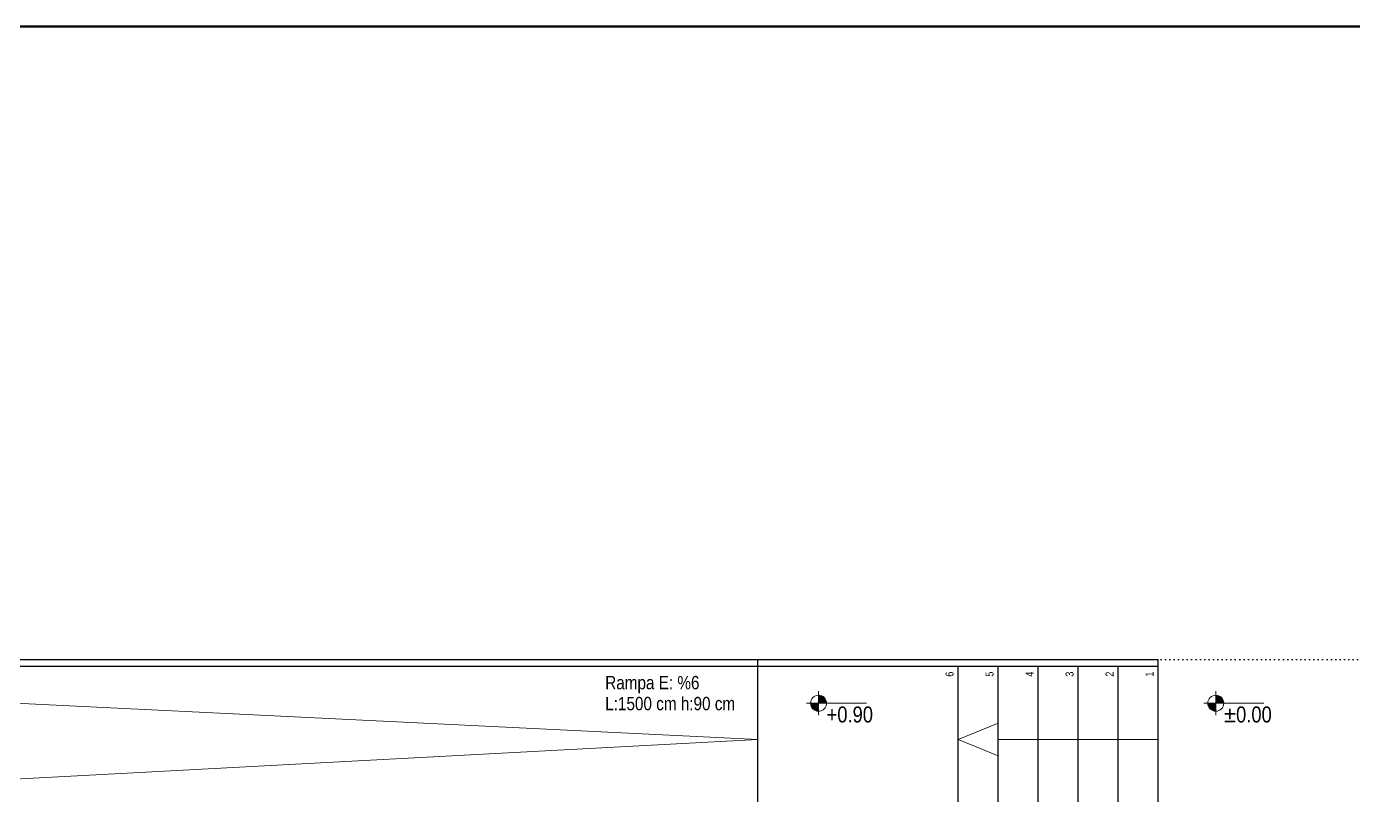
# Model space of a CAD drawing. Header units: millimetres. Extents: x 1852829 to 1882754, y -270850 to -231658.
# Drawn here: x 1857749 to 1858744, y -242070 to -241493 of the extents above; entities that cross this region are included whole.
import ezdxf

# ---------------------------------------------------------------- set-up
doc = ezdxf.new("R2010")
doc.units = ezdxf.units.MM
doc.linetypes.add('izdüşüm arka', pattern=[3.175, 0, -3.175])
for name, color, linetype, lineweight in [('a_duvar', 251, 'Continuous', 35), ('a_görünüş', 32, 'Continuous', 25), ('a_izdüşüm_arka', 251, 'izdüşüm arka', 30), ('a_not_kot', 251, 'Continuous', 13), ('a_not_misc', 144, 'Continuous', 5), ('a_not_text', 7, 'Continuous', 13), ('a_çerçeve_line', 7, 'Continuous', 50)]:
    doc.layers.add(name, color=color, linetype=linetype, lineweight=lineweight)
doc.styles.get("Standard").update_dxf_attribs({"font": 'ARIALN.TTF'})

# ---------------------------------------------------------------- blocks, each defined once
blk = doc.blocks.new('sembol_kot')
at = {"layer": 'a_not_kot'}
for points in [[(0, 10), (0, 0), (10, 0, 0.414214)], [(0, 0), (-10, 0, 0.414214), (0, -10)]]:
    blk.add_hatch(color=256, dxfattribs=at).paths.add_polyline_path(points)
for p, q in [((0, 15), (0, -15)), ((-15, 0), (60, 0))]:
    blk.add_line(p, q, dxfattribs=at)
blk.add_circle((0, 0), 10, dxfattribs=at)

msp = doc.modelspace()

# ---------------------------------------------------------------- linework, layer by layer
at = {"layer": 'a_görünüş', "color": 251}
for p, q in [((1857053.22, -241968.23), (1858597.71, -241968.23)), ((1857058.22, -241973.23), (1858597.71, -241973.23))]:
    msp.add_line(p, q, dxfattribs=at)
for points in [[(1858297.71, -242088.23), (1858297.71, -241968.23)], [(1858597.71, -242088.23), (1858597.71, -241968.23)], [(1858447.71, -242088.23), (1858447.71, -241973.23)], [(1858477.71, -242088.23), (1858477.71, -241973.23)], [(1858507.71, -242088.23), (1858507.71, -241973.23)], [(1858537.71, -242088.23), (1858537.71, -241973.23)], [(1858567.71, -242088.23), (1858567.71, -241973.23)]]:
    msp.add_lwpolyline(points, dxfattribs=at)
at = {"layer": 'a_izdüşüm_arka'}
msp.add_lwpolyline([(1857322.71, -242708.23), (1857173.17, -242708.23), (1857173.17, -242693.23), (1857173.17, -242688.23), (1857152.73, -242688.23), (1857152.73, -242108.23), (1857173.17, -242108.23), (1857173.17, -242088.23), (1857322.71, -242088.23), (1857322.71, -241968.23), (1859402.71, -241968.23), (1859402.71, -242088.23), (1859552.25, -242088.23), (1859552.25, -242108.23), (1859572.69, -242108.23), (1859572.69, -242688.23), (1859552.25, -242688.23), (1859552.25, -242708.23), (1859402.71, -242708.23)], dxfattribs=at)
at = {"layer": 'a_not_misc'}
for points in [[(1857173.17, -242088.18), (1858297.71, -242028.23), (1857173.17, -241973.23)], [(1858447.71, -242028.23), (1858477.71, -242016.04)], [(1858447.71, -242028.23), (1858477.71, -242040.42)], [(1858477.71, -242028.23), (1858597.71, -242028.23)]]:
    msp.add_lwpolyline(points, dxfattribs=at)
at = {"layer": 'a_çerçeve_line'}
msp.add_lwpolyline([(1872123.9, -244493.45), (1872123.9, -241493.45), (1853005.39, -241493.45), (1853005.39, -244493.45)], close=True, dxfattribs=at)

# ---------------------------------------------------------------- block references
at = {"layer": 'a_duvar', "xscale": 0.6, "yscale": 0.6, "zscale": 0.6}
for p in [(1858343.15, -242001.08), (1858641.01, -242001.08)]:
    msp.add_blockref('sembol_kot', p, dxfattribs=at)

# ---------------------------------------------------------------- texts
at = {"layer": 'a_not_kot'}
for s, p in [('+0.90', (1858349.15, -242015.48)), ('%%P0.00', (1858647.01, -242015.48))]:
    msp.add_text(s, height=12, dxfattribs=at).set_placement(p)
at = {"layer": 'a_not_text'}
for s, p in [('6', (1858444.35, -241981.16)), ('5', (1858474.35, -241981.16)), ('4', (1858504.35, -241981.16)), ('3', (1858534.35, -241981.16)), ('2', (1858564.35, -241981.16)), ('1', (1858594.35, -241981.16))]:
    msp.add_text(s, height=6, rotation=90, dxfattribs=at).set_placement(p)
for s, p in [('Rampa E: %%%6', (1858183.15, -241990.59)), ('L:1500 cm h:90 cm', (1858183.15, -242006.3))]:
    msp.add_text(s, height=10, dxfattribs=at).set_placement(p)

doc.saveas('drawing.dxf')
